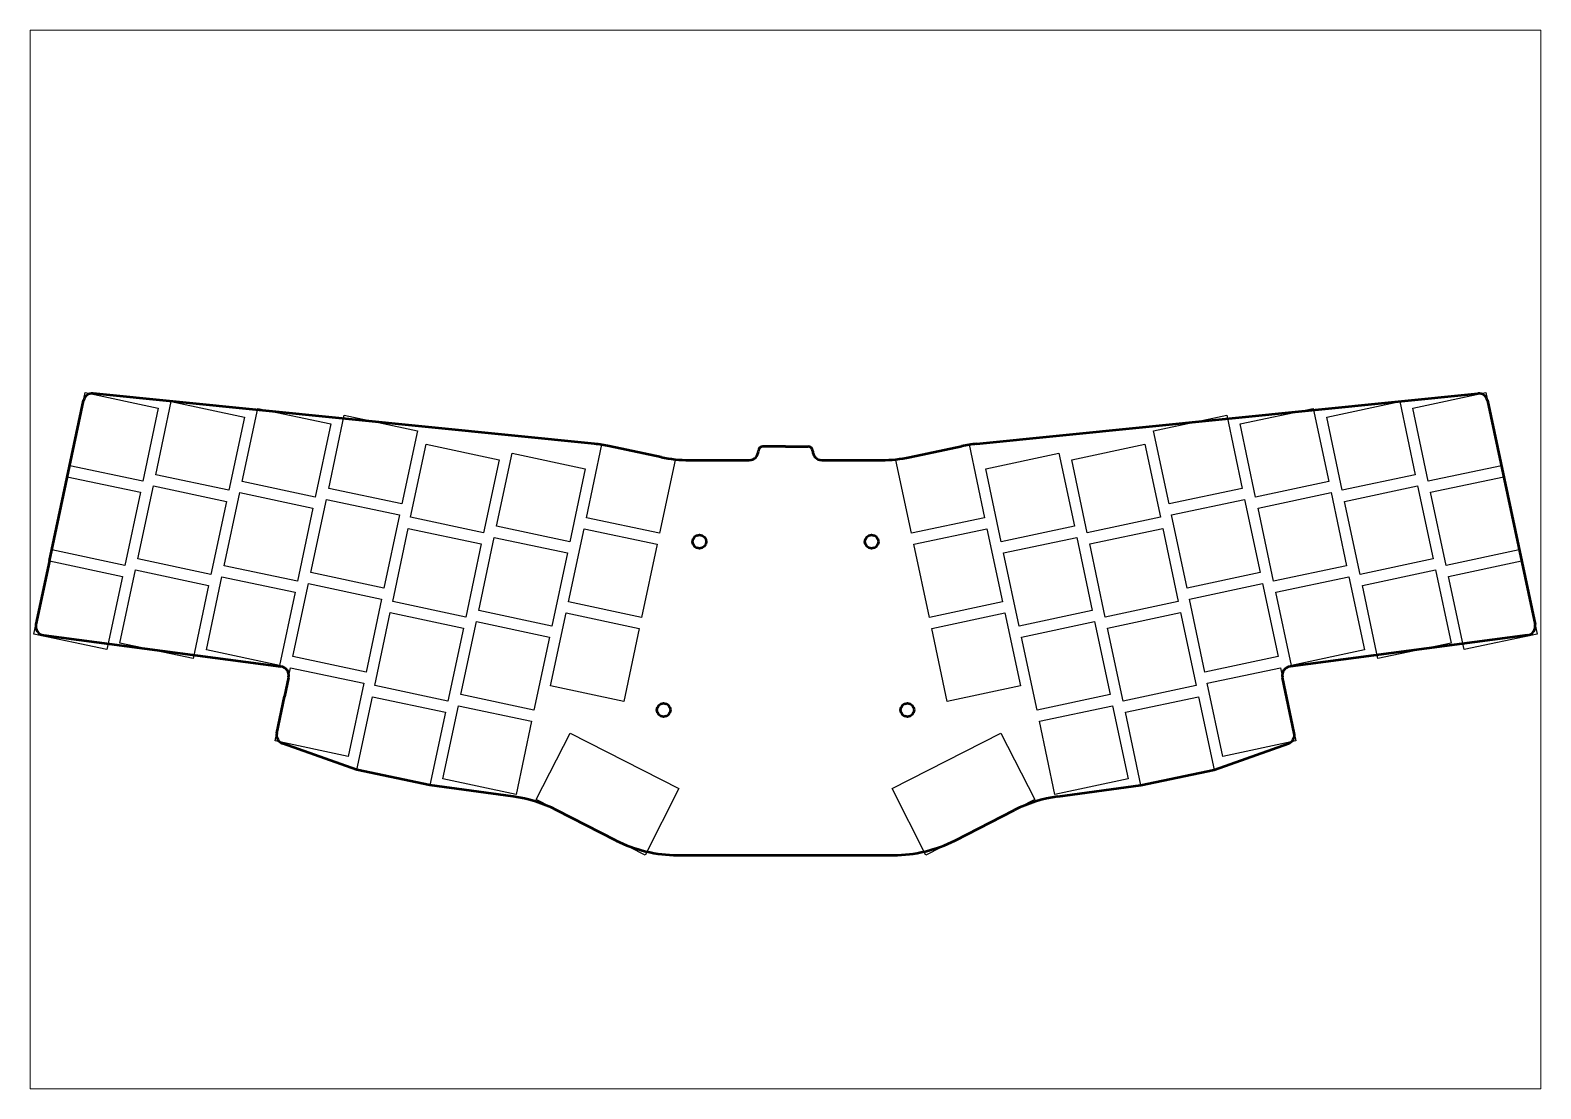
# Paper-space layout 'Layout1' of a CAD drawing. Header units: millimetres. Extents: x 1.15 to 10.31, y 0.8 to 7.23.
# The model-space entities are those that its viewports show. They can reach past a viewport. Long polylines and large blocks are cut down to what shows.
import ezdxf

# ---------------------------------------------------------------- set-up
doc = ezdxf.new("R2010")
doc.units = ezdxf.units.MM
doc.header["$MEASUREMENT"] = 0
doc.layers.add('key_positions', color=7, linetype='CONTINUOUS')
doc.layers.add('pcb_outline', color=10, linetype='CONTINUOUS', lineweight=50)

msp = doc.modelspace()

# ---------------------------------------------------------------- linework, layer by layer
at = {"layer": 'key_positions'}
for p, q in [((2.07, 49.4), (5.5, 65.54)), ((5.5, 65.54), (21.64, 62.11)), ((21.07, 47.41), (24.5, 63.55)), ((24.5, 63.55), (40.64, 60.11)), ((279.62, 60.11), (295.76, 63.55)), ((295.76, 63.55), (299.19, 47.41)), ((298.62, 62.11), (314.76, 65.54)), ((314.76, 65.54), (318.19, 49.4)), ((21.64, 62.11), (18.21, 45.97)), ((40.64, 60.11), (37.21, 43.98)), ((40.17, 45.9), (43.6, 62.04)), ((43.6, 62.04), (59.74, 58.61)), ((59.28, 44.4), (62.71, 60.54)), ((62.71, 60.54), (78.85, 57.1)), ((241.41, 57.1), (257.55, 60.54)), ((257.55, 60.54), (260.98, 44.4)), ((260.51, 58.61), (276.65, 62.04)), ((276.65, 62.04), (280.08, 45.9)), ((283.05, 43.98), (279.62, 60.11)), ((302.05, 45.97), (298.62, 62.11)), ((59.74, 58.61), (56.31, 42.47)), ((78.85, 57.1), (75.42, 40.97)), ((244.84, 40.97), (241.41, 57.1)), ((263.94, 42.47), (260.51, 58.61)), ((77.34, 38), (80.77, 54.14)), ((80.77, 54.14), (96.91, 50.71)), ((116.17, 37.92), (119.6, 54.06)), ((119.6, 54.06), (135.74, 50.63)), ((184.51, 50.63), (200.65, 54.06)), ((200.65, 54.06), (204.08, 37.92)), ((223.34, 50.71), (239.48, 54.14)), ((239.48, 54.14), (242.91, 38)), ((96.91, 50.71), (93.48, 34.57)), ((96.34, 36.01), (99.77, 52.15)), ((99.77, 52.15), (115.91, 48.72)), ((135.74, 50.63), (132.31, 34.49)), ((187.94, 34.49), (184.51, 50.63)), ((204.34, 48.72), (220.48, 52.15)), ((220.48, 52.15), (223.91, 36.01)), ((226.77, 34.57), (223.34, 50.71)), ((-1.88, 30.82), (1.55, 46.95)), ((1.55, 46.95), (17.69, 43.52)), ((18.21, 45.97), (2.07, 49.4)), ((37.21, 43.98), (21.07, 47.41)), ((115.91, 48.72), (112.48, 32.58)), ((207.77, 32.58), (204.34, 48.72)), ((299.19, 47.41), (283.05, 43.98)), ((318.19, 49.4), (302.05, 45.97)), ((302.57, 43.52), (318.71, 46.95)), ((318.71, 46.95), (322.14, 30.82)), ((17.69, 43.52), (14.26, 27.38)), ((17.12, 28.82), (20.55, 44.96)), ((20.55, 44.96), (36.69, 41.53)), ((36.22, 27.32), (39.65, 43.46)), ((39.65, 43.46), (55.79, 40.03)), ((56.31, 42.47), (40.17, 45.9)), ((75.42, 40.97), (59.28, 44.4)), ((260.98, 44.4), (244.84, 40.97)), ((280.08, 45.9), (263.94, 42.47)), ((264.46, 40.03), (280.6, 43.46)), ((280.6, 43.46), (284.03, 27.32)), ((283.57, 41.53), (299.71, 44.96)), ((299.71, 44.96), (303.14, 28.82)), ((306, 27.38), (302.57, 43.52)), ((36.69, 41.53), (33.26, 25.39)), ((55.79, 40.03), (52.36, 23.89)), ((55.33, 25.81), (58.76, 41.95)), ((58.76, 41.95), (74.9, 38.52)), ((245.36, 38.52), (261.5, 41.95)), ((261.5, 41.95), (264.93, 25.81)), ((267.89, 23.89), (264.46, 40.03)), ((287, 25.39), (283.57, 41.53)), ((74.9, 38.52), (71.46, 22.38)), ((93.48, 34.57), (77.34, 38)), ((132.31, 34.49), (116.17, 37.92)), ((204.08, 37.92), (187.94, 34.49)), ((242.91, 38), (226.77, 34.57)), ((248.79, 22.38), (245.36, 38.52)), ((73.39, 19.42), (76.82, 35.55)), ((76.82, 35.55), (92.96, 32.12)), ((92.39, 17.42), (95.82, 33.56)), ((95.82, 33.56), (111.96, 30.13)), ((112.48, 32.58), (96.34, 36.01)), ((112.22, 19.34), (115.65, 35.48)), ((115.65, 35.48), (131.79, 32.05)), ((188.46, 32.05), (204.6, 35.48)), ((204.6, 35.48), (208.03, 19.34)), ((223.91, 36.01), (207.77, 32.58)), ((208.29, 30.13), (224.43, 33.56)), ((224.43, 33.56), (227.86, 17.42)), ((227.29, 32.12), (243.43, 35.55)), ((243.43, 35.55), (246.86, 19.42)), ((14.26, 27.38), (-1.88, 30.82)), ((92.96, 32.12), (89.53, 15.98)), ((111.96, 30.13), (108.53, 13.99)), ((131.79, 32.05), (128.36, 15.91)), ((191.89, 15.91), (188.46, 32.05)), ((211.72, 13.99), (208.29, 30.13)), ((230.72, 15.98), (227.29, 32.12)), ((322.14, 30.82), (306, 27.38)), ((-5.83, 12.23), (-2.4, 28.37)), ((-2.4, 28.37), (13.74, 24.94)), ((33.26, 25.39), (17.12, 28.82)), ((52.36, 23.89), (36.22, 27.32)), ((284.03, 27.32), (267.89, 23.89)), ((303.14, 28.82), (287, 25.39)), ((306.52, 24.94), (322.66, 28.37)), ((322.66, 28.37), (326.09, 12.23)), ((13.74, 24.94), (10.3, 8.8)), ((13.17, 10.24), (16.6, 26.38)), ((16.6, 26.38), (32.74, 22.95)), ((32.27, 8.73), (35.7, 24.87)), ((35.7, 24.87), (51.84, 21.44)), ((51.38, 7.23), (54.81, 23.37)), ((54.81, 23.37), (70.95, 19.94)), ((71.46, 22.38), (55.33, 25.81)), ((264.93, 25.81), (248.79, 22.38)), ((249.31, 19.94), (265.45, 23.37)), ((265.45, 23.37), (268.88, 7.23)), ((268.41, 21.44), (284.55, 24.87)), ((284.55, 24.87), (287.98, 8.73)), ((287.52, 22.95), (303.66, 26.38)), ((303.66, 26.38), (307.09, 10.24)), ((309.95, 8.8), (306.52, 24.94)), ((32.74, 22.95), (29.31, 6.81)), ((51.84, 21.44), (48.41, 5.3)), ((271.84, 5.3), (268.41, 21.44)), ((290.95, 6.81), (287.52, 22.95)), ((70.95, 19.94), (67.51, 3.8)), ((69.44, 0.83), (72.87, 16.97)), ((72.87, 16.97), (89.01, 13.54)), ((89.53, 15.98), (73.39, 19.42)), ((108.53, 13.99), (92.39, 17.42)), ((108.27, 0.76), (111.7, 16.89)), ((111.7, 16.89), (127.84, 13.46)), ((128.36, 15.91), (112.22, 19.34)), ((208.03, 19.34), (191.89, 15.91)), ((192.41, 13.46), (208.55, 16.89)), ((208.55, 16.89), (211.98, 0.76)), ((227.86, 17.42), (211.72, 13.99)), ((246.86, 19.42), (230.72, 15.98)), ((231.24, 13.54), (247.38, 16.97)), ((247.38, 16.97), (250.81, 0.83)), ((252.74, 3.8), (249.31, 19.94)), ((89.01, 13.54), (85.58, -2.6)), ((88.44, -1.16), (91.87, 14.98)), ((91.87, 14.98), (108.01, 11.55)), ((127.84, 13.46), (124.41, -2.68)), ((195.84, -2.68), (192.41, 13.46)), ((212.24, 11.55), (228.38, 14.98)), ((228.38, 14.98), (231.81, -1.16)), ((234.67, -2.6), (231.24, 13.54)), ((10.3, 8.8), (-5.83, 12.23)), ((29.31, 6.81), (13.17, 10.24)), ((108.01, 11.55), (104.58, -4.59)), ((215.67, -4.59), (212.24, 11.55)), ((307.09, 10.24), (290.95, 6.81)), ((326.09, 12.23), (309.95, 8.8)), ((48.41, 5.3), (32.27, 8.73)), ((67.51, 3.8), (51.38, 7.23)), ((268.88, 7.23), (252.74, 3.8)), ((287.98, 8.73), (271.84, 5.3)), ((47.42, -11.36), (50.86, 4.78)), ((50.86, 4.78), (66.99, 1.35)), ((253.26, 1.35), (269.4, 4.78)), ((269.4, 4.78), (272.83, -11.36)), ((66.99, 1.35), (63.56, -14.79)), ((85.58, -2.6), (69.44, 0.83)), ((124.41, -2.68), (108.27, 0.76)), ((211.98, 0.76), (195.84, -2.68)), ((250.81, 0.83), (234.67, -2.6)), ((256.69, -14.79), (253.26, 1.35)), ((65.49, -17.75), (68.92, -1.61)), ((68.92, -1.61), (85.06, -5.05)), ((104.58, -4.59), (88.44, -1.16)), ((231.81, -1.16), (215.67, -4.59)), ((235.19, -5.05), (251.33, -1.61)), ((251.33, -1.61), (254.76, -17.75)), ((85.06, -5.05), (81.63, -21.18)), ((84.49, -19.75), (87.92, -3.61)), ((87.92, -3.61), (104.06, -7.04)), ((216.19, -7.04), (232.33, -3.61)), ((232.33, -3.61), (235.76, -19.75)), ((238.62, -21.18), (235.19, -5.05)), ((104.06, -7.04), (100.63, -23.18)), ((105.06, -24.35), (112.55, -9.65)), ((112.55, -9.65), (136.61, -21.91)), ((183.65, -21.91), (207.7, -9.65)), ((207.7, -9.65), (215.19, -24.35)), ((219.62, -23.18), (216.19, -7.04)), ((63.56, -14.79), (47.42, -11.36)), ((272.83, -11.36), (256.69, -14.79)), ((81.63, -21.18), (65.49, -17.75)), ((100.63, -23.18), (84.49, -19.75)), ((235.76, -19.75), (219.62, -23.18)), ((254.76, -17.75), (238.62, -21.18)), ((136.61, -21.91), (129.12, -36.61)), ((191.14, -36.61), (183.65, -21.91)), ((129.12, -36.61), (105.06, -24.35)), ((215.19, -24.35), (191.14, -36.61))]:
    msp.add_line(p, q, dxfattribs=at)
at = {"layer": 'pcb_outline', "linetype": 'Continuous'}
for p, q in [((-2.4, 28.37), (5.12, 63.79)), ((117.97, 54.23), (7.28, 65.36)), ((202.28, 54.23), (312.97, 65.36)), ((315.13, 63.79), (325.64, 14.35)), ((132.66, 51.29), (121.21, 53.72)), ((160.13, 53.63), (155.13, 53.63)), ((160.13, 53.63), (165.13, 53.63)), ((187.59, 51.29), (199.04, 53.72)), ((138.9, 50.63), (152.13, 50.63)), ((168.13, 50.63), (181.36, 50.63)), ((-2.4, 28.37), (-5.38, 14.35)), ((-3.69, 11.95), (48.71, 5.06)), ((323.94, 11.95), (271.54, 5.06)), ((50.41, 2.66), (49.5, -1.58)), ((272.46, -9.64), (269.85, 2.66)), ((47.79, -9.64), (49.5, -1.58)), ((65.49, -17.75), (49.08, -11.94)), ((254.76, -17.75), (271.17, -11.94)), ((81.63, -21.18), (65.49, -17.75)), ((238.62, -21.18), (254.76, -17.75)), ((100, -23.67), (81.63, -21.18)), ((220.25, -23.67), (238.62, -21.18)), ((122.7, -33.34), (109.6, -26.67)), ((197.56, -33.34), (210.65, -26.67)), ((136.32, -36.61), (183.94, -36.61))]:
    msp.add_line(p, q, dxfattribs=at)
for centre in [(141.12, 32.62), (179.14, 32.62), (133.22, -4.55), (187.04, -4.55)]:
    msp.add_circle(centre, 1.5, dxfattribs=at)
for centre, radius, start, end in [((7.08, 63.37), 2, 84.2574, 168), ((313.17, 63.37), 2, 12, 95.7426), ((114.97, 24.38), 30, 78, 84.2574), ((155.13, 52.63), 1, 90, 180), ((165.13, 52.63), 1, 0, 90), ((205.28, 24.38), 30, 95.7426, 102), ((138.9, 80.63), 30, 258, 270), ((152.13, 52.63), 2, 270, 0), ((168.13, 52.63), 2, 180, 270), ((181.36, 80.63), 30, 270, 282), ((-3.43, 13.93), 2, 168, 262.514), ((323.68, 13.93), 2, 277.486, 12), ((48.45, 3.08), 2, 348, 82.514), ((271.8, 3.08), 2, 97.486, 192), ((49.75, -10.06), 2, 168, 250.5041), ((270.51, -10.06), 2, 289.4959, 12), ((95.98, -53.4), 30, 63, 82.3062), ((224.27, -53.4), 30, 97.6938, 117), ((136.32, -6.61), 30, 243, 270), ((183.94, -6.61), 30, 270, 297)]:
    msp.add_arc(centre, radius, start, end, dxfattribs=at)

psp = doc.layouts.get("Layout1")

# ---------------------------------------------------------------- viewports
at = {"layer": 'pcb_outline', "linetype": 'Continuous'}
psp.add_viewport(center=(5.7283, 4.015), size=(9.1653, 6.424), view_center_point=(160.1264, 28.6845), view_height=233.778815, dxfattribs=at)

doc.saveas('drawing.dxf')
